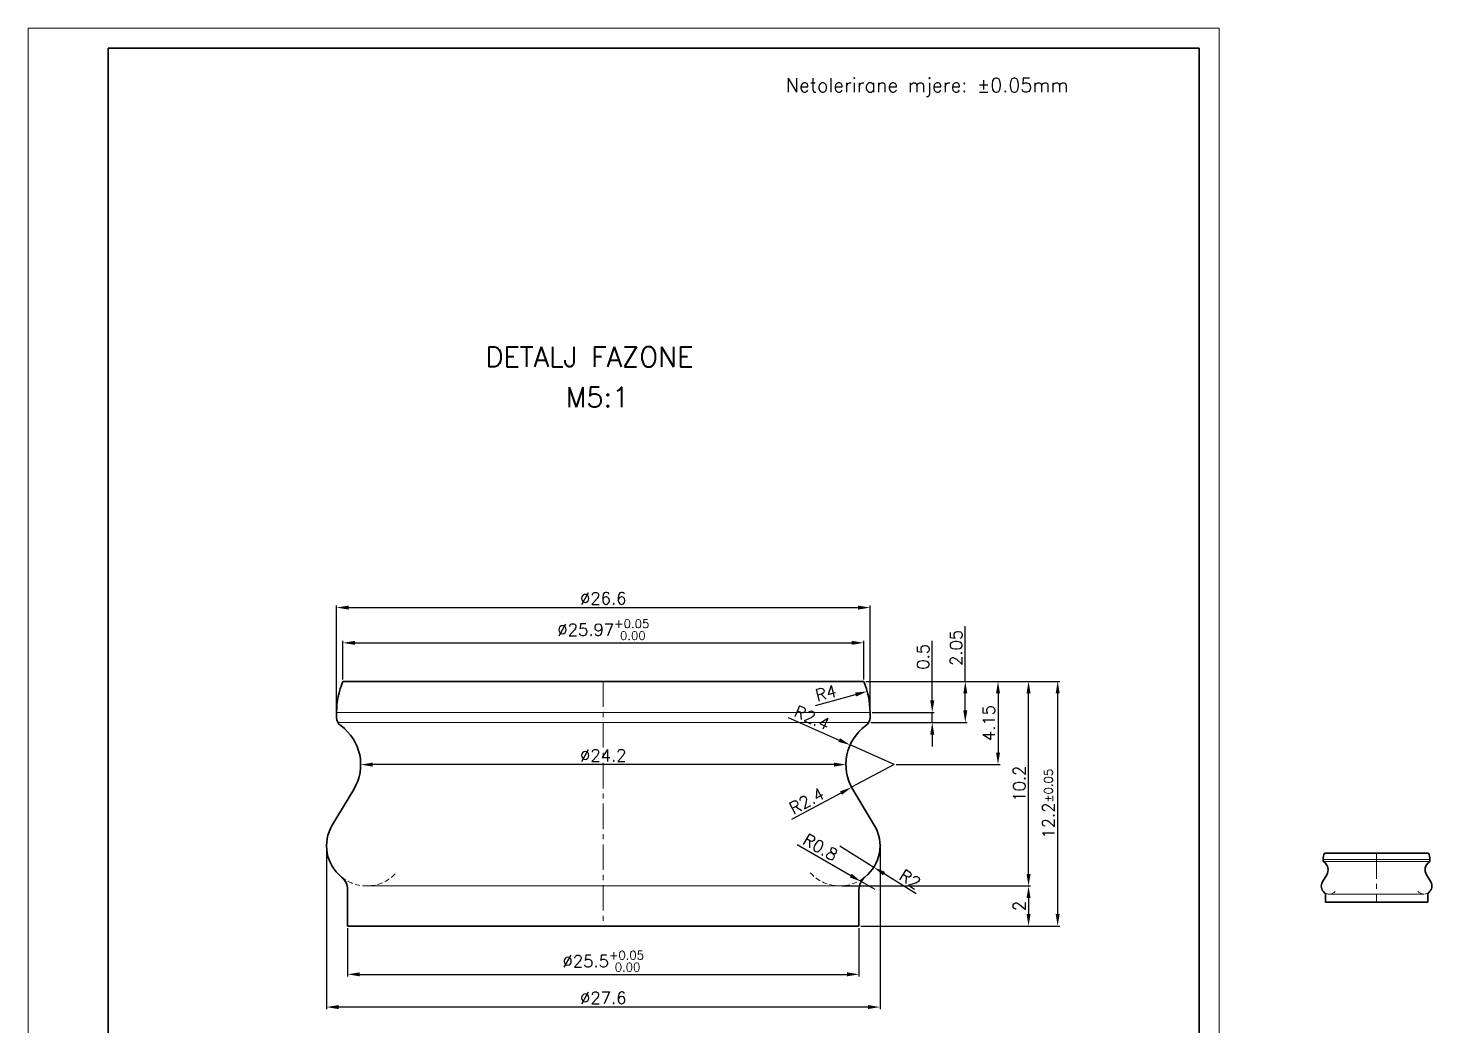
# Model space of a CAD drawing. Extents: x 678 to 1028, y 7 to 427.
# Drawn here: x 677.7 to 1027.7, y 177.9 to 426.8 of the extents above; entities that cross this region are included whole.
import ezdxf

# ---------------------------------------------------------------- set-up
doc = ezdxf.new("R2010")
doc.units = 0
doc.header["$LTSCALE"] = 0.2
doc.linetypes.add('CENTER', pattern=[50.8, 31.75, -6.35, 6.35, -6.35])
doc.linetypes.add('HIDDEN', pattern=[9.525, 6.35, -3.175])
doc.layers.get('0').update_dxf_attribs({"linetype": 'CONTINUOUS', "lineweight": 15})
doc.layers.get('DEFPOINTS').update_dxf_attribs({"linetype": 'CONTINUOUS'})
for name, color, linetype, lineweight in [('1', 1, 'CENTER', 15), ('2', 2, 'HIDDEN', 15), ('3', 3, 'CONTINUOUS', 35), ('8', 250, 'CONTINUOUS', 15)]:
    doc.layers.add(name, color=color, linetype=linetype, lineweight=lineweight)
doc.styles.add('ROMANS', font='romans.shx')
doc.dimstyles.new('MD1', dxfattribs={"dimtxt": 3, "dimasz": 3, "dimexe": 0.5, "dimexo": 0.5, "dimgap": 0.8, "dimtad": 1, "dimlfac": 0.2, "dimzin": 9, "dimdsep": 46, "dimtxsty": 'ROMANS', "dimcen": 1, "dimclrt": 256, "dimadec": 1, "dimazin": 2, "dimtfac": 1, "dimtmove": 0, "dimatfit": 3, "dimfxl": 1, "dimtolj": 1, "dimtzin": 0, "dimarcsym": 0})
doc.dimstyles.new('MD1$4', dxfattribs={"dimtxt": 3, "dimasz": 3, "dimexe": 0.5, "dimexo": 0.5, "dimgap": 0.8, "dimtad": 1, "dimlfac": 0.2, "dimzin": 9, "dimdsep": 46, "dimtxsty": 'ROMANS', "dimcen": 1, "dimclrt": 256, "dimadec": 1, "dimazin": 2, "dimtfac": 1, "dimtmove": 0, "dimatfit": 3, "dimfxl": 1, "dimtolj": 1, "dimtzin": 0, "dimarcsym": 0})

# ---------------------------------------------------------------- blocks, each defined once
blk = doc.blocks.new('*D2')
at = {"color": 0, "lineweight": -2, "transparency": 16777216}
for p, q in [((880.64, 212.83), (927.67, 212.83)), ((927.17, 209.83), (927.17, 205.83)), ((885.39, 202.83), (927.67, 202.83))]:
    blk.add_line(p, q, dxfattribs=at)
at = {"color": 0, "transparency": 16777216}
for points in [[(926.67, 209.83), (927.67, 209.83), (927.17, 212.83)], [(926.67, 205.83), (927.67, 205.83), (927.17, 202.83)]]:
    blk.add_solid(points, dxfattribs=at)
at = {"layer": 'DEFPOINTS', "color": 0, "transparency": 16777216}
for p in [(880.14, 212.83), (884.89, 202.83), (927.17, 202.83)]:
    blk.add_point(p, dxfattribs=at)
at = {"transparency": 16777216, "insert": (924.87, 207.83), "char_height": 3, "attachment_point": 5, "rotation": 90, "style": 'ROMANS'}
blk.add_mtext('\\A1;2', dxfattribs=at)
blk = doc.blocks.new('*D3')
at = {"color": 0, "lineweight": -2, "transparency": 16777216}
for p, q in [((886.58, 263.83), (927.67, 263.83)), ((927.17, 215.83), (927.17, 260.83)), ((880.64, 212.83), (927.67, 212.83))]:
    blk.add_line(p, q, dxfattribs=at)
at = {"color": 0, "transparency": 16777216}
for points in [[(926.67, 260.83), (927.67, 260.83), (927.17, 263.83)], [(926.67, 215.83), (927.67, 215.83), (927.17, 212.83)]]:
    blk.add_solid(points, dxfattribs=at)
at = {"layer": 'DEFPOINTS', "color": 0, "transparency": 16777216}
for p in [(886.08, 263.83), (927.17, 263.83), (880.14, 212.83)]:
    blk.add_point(p, dxfattribs=at)
at = {"transparency": 16777216, "insert": (924.87, 238.33), "char_height": 3, "attachment_point": 5, "rotation": 90, "style": 'ROMANS'}
blk.add_mtext('\\A1;10.2', dxfattribs=at)
blk = doc.blocks.new('*D4')
at = {"color": 0, "lineweight": -2, "transparency": 16777216}
for p, q in [((886.58, 263.83), (934.93, 263.83)), ((934.43, 205.83), (934.43, 260.83)), ((885.39, 202.83), (934.93, 202.83))]:
    blk.add_line(p, q, dxfattribs=at)
at = {"color": 0, "transparency": 16777216}
for points in [[(933.93, 260.83), (934.93, 260.83), (934.43, 263.83)], [(933.93, 205.83), (934.93, 205.83), (934.43, 202.83)]]:
    blk.add_solid(points, dxfattribs=at)
at = {"layer": 'DEFPOINTS', "color": 0, "transparency": 16777216}
for p in [(886.08, 263.83), (934.43, 263.83), (884.89, 202.83)]:
    blk.add_point(p, dxfattribs=at)
at = {"transparency": 16777216, "insert": (932.13, 233.33), "char_height": 3, "attachment_point": 5, "rotation": 90, "style": 'ROMANS'}
blk.add_mtext('\\A1;12.2{}{\\H0.71x;\\C3;%%p0.05}', dxfattribs=at)
blk = doc.blocks.new('*D5')
at = {"color": 0, "lineweight": -2, "transparency": 16777216}
for p, q in [((757.39, 202.33), (757.39, 190.28)), ((884.89, 202.33), (884.89, 190.28)), ((760.39, 190.78), (881.89, 190.78))]:
    blk.add_line(p, q, dxfattribs=at)
at = {"color": 0, "transparency": 16777216}
for points in [[(760.39, 191.28), (760.39, 190.28), (757.39, 190.78)], [(881.89, 191.28), (881.89, 190.28), (884.89, 190.78)]]:
    blk.add_solid(points, dxfattribs=at)
at = {"layer": 'DEFPOINTS', "color": 0, "transparency": 16777216}
for p in [(757.39, 202.83), (884.89, 202.83), (884.89, 190.78)]:
    blk.add_point(p, dxfattribs=at)
at = {"transparency": 16777216, "insert": (821.14, 194.06), "char_height": 3, "attachment_point": 5, "style": 'ROMANS'}
blk.add_mtext('\\A1;%%c25.5{}{\\H0.71x;\\C3;\\S+0.05^  0.00;}', dxfattribs=at)
blk = doc.blocks.new('*D6')
at = {"color": 0, "lineweight": -2, "transparency": 16777216}
for p, q in [((752.14, 222.33), (752.14, 182.12)), ((890.14, 222.33), (890.14, 182.12)), ((887.14, 182.62), (755.14, 182.62))]:
    blk.add_line(p, q, dxfattribs=at)
at = {"color": 0, "transparency": 16777216}
for points in [[(755.14, 183.12), (755.14, 182.12), (752.14, 182.62)], [(887.14, 183.12), (887.14, 182.12), (890.14, 182.62)]]:
    blk.add_solid(points, dxfattribs=at)
at = {"layer": 'DEFPOINTS', "color": 0, "transparency": 16777216}
for p in [(752.14, 222.83), (890.14, 222.83), (752.14, 182.62)]:
    blk.add_point(p, dxfattribs=at)
at = {"transparency": 16777216, "insert": (821.14, 184.92), "char_height": 3, "attachment_point": 5, "style": 'ROMANS'}
blk.add_mtext('\\A1;%%c27.6', dxfattribs=at)
blk = doc.blocks.new('*D7')
at = {"color": 0, "lineweight": -2, "transparency": 16777216}
for p, q in [((754.64, 256.58), (754.64, 282.74)), ((757.64, 282.24), (884.64, 282.24)), ((887.64, 256.58), (887.64, 282.74))]:
    blk.add_line(p, q, dxfattribs=at)
at = {"color": 0, "transparency": 16777216}
for points in [[(757.64, 282.74), (757.64, 281.74), (754.64, 282.24)], [(884.64, 282.74), (884.64, 281.74), (887.64, 282.24)]]:
    blk.add_solid(points, dxfattribs=at)
at = {"layer": 'DEFPOINTS', "color": 0, "transparency": 16777216}
for p in [(887.64, 282.24), (754.64, 256.08), (887.64, 256.08)]:
    blk.add_point(p, dxfattribs=at)
at = {"transparency": 16777216, "insert": (821.14, 284.54), "char_height": 3, "attachment_point": 5, "style": 'ROMANS'}
blk.add_mtext('\\A1;%%c26.6', dxfattribs=at)
blk = doc.blocks.new('*D8')
at = {"color": 0, "lineweight": -2, "transparency": 16777216}
for p, q in [((756.2, 264.33), (756.2, 273.95)), ((759.2, 273.45), (883.08, 273.45)), ((886.08, 264.33), (886.08, 273.95))]:
    blk.add_line(p, q, dxfattribs=at)
at = {"color": 0, "transparency": 16777216}
for points in [[(759.2, 273.95), (759.2, 272.95), (756.2, 273.45)], [(883.08, 273.95), (883.08, 272.95), (886.08, 273.45)]]:
    blk.add_solid(points, dxfattribs=at)
at = {"layer": 'DEFPOINTS', "color": 0, "transparency": 16777216}
for p in [(886.08, 273.45), (756.2, 263.83), (886.08, 263.83)]:
    blk.add_point(p, dxfattribs=at)
at = {"transparency": 16777216, "insert": (821.14, 276.73), "char_height": 3, "attachment_point": 5, "style": 'ROMANS'}
blk.add_mtext('\\A1;%%c25.97{}{\\H0.71x;\\C3;\\S+0.05^  0.00;}', dxfattribs=at)
blk = doc.blocks.new('*D9')
at = {"color": 0, "lineweight": -2, "transparency": 16777216}
blk.add_line((878.64, 243.08), (763.64, 243.08), dxfattribs=at)
at = {"color": 0, "transparency": 16777216}
for points in [[(763.64, 243.58), (763.64, 242.58), (760.64, 243.08)], [(878.64, 243.58), (878.64, 242.58), (881.64, 243.08)]]:
    blk.add_solid(points, dxfattribs=at)
at = {"layer": 'DEFPOINTS', "color": 0, "transparency": 16777216}
for p in [(760.64, 243.08), (760.64, 243.08), (881.64, 243.08)]:
    blk.add_point(p, dxfattribs=at)
at = {"transparency": 16777216, "insert": (821.14, 245.38), "char_height": 3, "attachment_point": 5, "style": 'ROMANS'}
blk.add_mtext('\\A1;%%c24.2', dxfattribs=at)
blk = doc.blocks.new('*D10')
at = {"color": 0, "lineweight": -2, "transparency": 16777216}
for p, q in [((911.4, 263.83), (911.4, 277.58)), ((886.58, 263.83), (911.9, 263.83)), ((911.4, 256.58), (911.4, 260.83)), ((887.81, 253.58), (911.9, 253.58))]:
    blk.add_line(p, q, dxfattribs=at)
at = {"color": 0, "transparency": 16777216}
for points in [[(910.9, 260.83), (911.9, 260.83), (911.4, 263.83)], [(910.9, 256.58), (911.9, 256.58), (911.4, 253.58)]]:
    blk.add_solid(points, dxfattribs=at)
at = {"layer": 'DEFPOINTS', "color": 0, "transparency": 16777216}
for p in [(886.08, 263.83), (887.31, 253.58), (911.4, 253.58)]:
    blk.add_point(p, dxfattribs=at)
at = {"transparency": 16777216, "insert": (909.1, 272.2), "char_height": 3, "attachment_point": 5, "rotation": 90, "style": 'ROMANS'}
blk.add_mtext('\\A1;2.05', dxfattribs=at)
blk = doc.blocks.new('*D11')
at = {"color": 0, "lineweight": -2, "transparency": 16777216}
for p, q in [((903.16, 259.08), (903.16, 273.91)), ((888.14, 256.08), (903.66, 256.08)), ((903.16, 253.58), (903.16, 256.08)), ((887.81, 253.58), (903.66, 253.58)), ((903.16, 250.58), (903.16, 247.58))]:
    blk.add_line(p, q, dxfattribs=at)
at = {"color": 0, "transparency": 16777216}
for points in [[(902.66, 259.08), (903.66, 259.08), (903.16, 256.08)], [(902.66, 250.58), (903.66, 250.58), (903.16, 253.58)]]:
    blk.add_solid(points, dxfattribs=at)
at = {"layer": 'DEFPOINTS', "color": 0, "transparency": 16777216}
for p in [(887.64, 256.08), (887.31, 253.58), (903.16, 253.58)]:
    blk.add_point(p, dxfattribs=at)
at = {"transparency": 16777216, "insert": (900.86, 269.97), "char_height": 3, "attachment_point": 5, "rotation": 90, "style": 'ROMANS'}
blk.add_mtext('\\A1;0.5', dxfattribs=at)
blk = doc.blocks.new('*D12')
at = {"color": 0, "lineweight": -2, "transparency": 16777216}
for p, q in [((886.58, 263.83), (920.06, 263.83)), ((919.56, 260.83), (919.56, 246.08)), ((894.14, 243.08), (920.06, 243.08))]:
    blk.add_line(p, q, dxfattribs=at)
at = {"color": 0, "transparency": 16777216}
for points in [[(919.06, 260.83), (920.06, 260.83), (919.56, 263.83)], [(919.06, 246.08), (920.06, 246.08), (919.56, 243.08)]]:
    blk.add_solid(points, dxfattribs=at)
at = {"layer": 'DEFPOINTS', "color": 0, "transparency": 16777216}
for p in [(886.08, 263.83), (893.64, 243.08), (919.56, 243.08)]:
    blk.add_point(p, dxfattribs=at)
at = {"transparency": 16777216, "insert": (917.26, 253.46), "char_height": 3, "attachment_point": 5, "rotation": 90, "style": 'ROMANS'}
blk.add_mtext('\\A1;4.15', dxfattribs=at)
blk = doc.blocks.new('*D13')
at = {"color": 0, "lineweight": -2, "transparency": 16777216}
for p, q in [((893.64, 243.08), (883.06, 237.42)), ((868.17, 229.46), (880.41, 236.01))]:
    blk.add_line(p, q, dxfattribs=at)
at = {"color": 0, "transparency": 16777216}
blk.add_solid([(880.18, 236.45), (880.65, 235.57), (883.06, 237.42)], dxfattribs=at)
at = {"layer": 'DEFPOINTS', "color": 0, "transparency": 16777216}
for p in [(893.64, 243.08), (883.06, 237.42)]:
    blk.add_point(p, dxfattribs=at)
at = {"transparency": 16777216, "insert": (871.88, 234.06), "char_height": 3, "attachment_point": 5, "rotation": 28.1319, "style": 'ROMANS'}
blk.add_mtext('\\A1;R2.4', dxfattribs=at)
blk = doc.blocks.new('*D14')
at = {"color": 0, "lineweight": -2, "transparency": 16777216}
for p, q in [((867.27, 254.87), (879.95, 249.2)), ((893.64, 243.08), (882.69, 247.98))]:
    blk.add_line(p, q, dxfattribs=at)
at = {"color": 0, "transparency": 16777216}
blk.add_solid([(880.15, 249.66), (879.74, 248.75), (882.69, 247.98)], dxfattribs=at)
at = {"layer": 'DEFPOINTS', "color": 0, "transparency": 16777216}
for p in [(882.69, 247.98), (893.64, 243.08)]:
    blk.add_point(p, dxfattribs=at)
at = {"transparency": 16777216, "insert": (873.18, 254.75), "char_height": 3, "attachment_point": 5, "rotation": 335.9111, "style": 'ROMANS'}
blk.add_mtext('\\A1;R2.4', dxfattribs=at)
blk = doc.blocks.new('*D15')
at = {"color": 0, "lineweight": -2, "transparency": 16777216}
blk.add_line((874.08, 257.84), (884.04, 260.55), dxfattribs=at)
at = {"color": 0, "transparency": 16777216}
blk.add_solid([(883.91, 261.03), (884.17, 260.07), (886.94, 261.34)], dxfattribs=at)
at = {"layer": 'DEFPOINTS', "color": 0, "transparency": 16777216}
for p in [(886.94, 261.34), (867.64, 256.08)]:
    blk.add_point(p, dxfattribs=at)
at = {"transparency": 16777216, "insert": (876.65, 260.92), "char_height": 3, "attachment_point": 5, "rotation": 15.2411, "style": 'ROMANS'}
blk.add_mtext('\\A1;R4', dxfattribs=at)
blk = doc.blocks.new('*D16')
at = {"color": 0, "lineweight": -2, "transparency": 16777216}
for p, q in [((880.14, 222.83), (888.59, 217.49)), ((899.12, 210.83), (891.13, 215.88))]:
    blk.add_line(p, q, dxfattribs=at)
at = {"color": 0, "transparency": 16777216}
blk.add_solid([(891.4, 216.31), (890.86, 215.46), (888.59, 217.49)], dxfattribs=at)
at = {"layer": 'DEFPOINTS', "color": 0, "transparency": 16777216}
for p in [(880.14, 222.83), (888.59, 217.49)]:
    blk.add_point(p, dxfattribs=at)
at = {"transparency": 16777216, "insert": (897.62, 214.5), "char_height": 3, "attachment_point": 5, "rotation": 327.6882, "style": 'ROMANS'}
blk.add_mtext('\\A1;R2', dxfattribs=at)
blk = doc.blocks.new('*D17')
at = {"color": 0, "lineweight": -2, "transparency": 16777216}
for p, q in [((869.47, 223.16), (882.83, 215.41)), ((888.89, 211.9), (885.43, 213.91))]:
    blk.add_line(p, q, dxfattribs=at)
at = {"color": 0, "transparency": 16777216}
blk.add_solid([(883.09, 215.85), (882.58, 214.98), (885.43, 213.91)], dxfattribs=at)
at = {"layer": 'DEFPOINTS', "color": 0, "transparency": 16777216}
for p in [(885.43, 213.91), (888.89, 211.9)]:
    blk.add_point(p, dxfattribs=at)
at = {"transparency": 16777216, "insert": (875.27, 222.46), "char_height": 3, "attachment_point": 5, "rotation": 329.9053, "style": 'ROMANS'}
blk.add_mtext('\\A1;R0.8', dxfattribs=at)

msp = doc.modelspace()

# ---------------------------------------------------------------- linework, layer by layer
at = {"linetype": 'ByBlock'}
for p, q in [((677.719, 6.758), (677.719, 426.758)), ((677.719, 426.758), (974.719, 426.758)), ((974.719, 6.758), (974.719, 426.758))]:
    msp.add_line(p, q, dxfattribs=at)
at = {"layer": '1'}
for p, q in [((821.141, 263.832), (821.141, 202.832)), ((1013.944, 220.99), (1013.944, 208.79))]:
    msp.add_line(p, q, dxfattribs=at)
at = {"layer": '2'}
for centre, radius, start, end in [((762.141, 222.832), 10, 231.31781, 317.59292), ((880.141, 222.832), 10, 222.40708, 308.68219), ((1002.144, 212.79), 2, 231.31781, 317.59292), ((1025.744, 212.79), 2, 222.40708, 308.68219)]:
    msp.add_arc(centre, radius, start, end, dxfattribs=at)
at = {"layer": '3', "linetype": 'ByBlock'}
for p, q in [((697.719, 11.758), (697.719, 421.758)), ((697.719, 421.758), (969.719, 421.758)), ((969.719, 11.758), (969.719, 421.758))]:
    msp.add_line(p, q, dxfattribs=at)
at = {"layer": '3'}
for p, q in [((821.141, 263.832), (756.204, 263.832)), ((821.141, 263.832), (886.078, 263.832)), ((754.641, 256.082), (754.641, 254.83)), ((887.641, 256.082), (887.641, 254.83)), ((758.928, 236.903), (753.569, 227.982)), ((883.354, 236.903), (888.713, 227.982)), ((1013.944, 220.99), (1000.956, 220.99)), ((1013.944, 220.99), (1026.931, 220.99)), ((1000.644, 219.44), (1000.644, 219.19)), ((1027.244, 219.44), (1027.244, 219.19)), ((1001.501, 215.605), (1000.429, 213.82)), ((1026.387, 215.605), (1027.458, 213.82)), ((757.391, 202.832), (757.391, 211.904)), ((884.891, 202.832), (884.891, 211.904)), ((1001.194, 208.79), (1001.194, 210.605)), ((1026.694, 208.79), (1026.694, 210.605)), ((1013.944, 208.79), (1001.194, 208.79)), ((1013.944, 208.79), (1026.694, 208.79)), ((821.141, 202.832), (757.391, 202.832)), ((821.141, 202.832), (884.891, 202.832))]:
    msp.add_line(p, q, dxfattribs=at)
for centre, radius, start, end in [((774.641, 256.082), 20, 157.20097, 180), ((867.641, 256.082), 20, 0, 22.79903), ((757.141, 254.83), 2.5, 180, 234.1117), ((748.641, 243.082), 12, 329.00705, 54.1117), ((893.641, 243.082), 12, 125.8883, 210.99295), ((885.141, 254.83), 2.5, 305.8883, 0), ((762.141, 222.832), 10, 149.00705, 231.31781), ((880.141, 222.832), 10, 308.68219, 30.99295), ((1004.644, 219.44), 4, 157.20097, 180), ((1023.244, 219.44), 4, 0, 22.79903), ((1001.144, 219.19), 0.5, 180, 234.1117), ((999.444, 216.84), 2.4, 329.00705, 54.1117), ((1028.444, 216.84), 2.4, 125.8883, 210.99295), ((1026.744, 219.19), 0.5, 305.8883, 0), ((753.391, 211.904), 4, 0, 51.31781), ((888.891, 211.904), 4, 128.68219, 180), ((1002.144, 212.79), 2, 149.00705, 231.31781), ((1025.744, 212.79), 2, 308.68219, 30.99295), ((1000.394, 210.605), 0.8, 0, 51.31781), ((1027.494, 210.605), 0.8, 128.68219, 180)]:
    msp.add_arc(centre, radius, start, end, dxfattribs=at)
at = {"layer": '8'}
for p, q in [((821.141, 256.082), (754.641, 256.082)), ((821.141, 256.082), (887.641, 256.082)), ((821.141, 253.582), (754.974, 253.582)), ((821.141, 253.582), (887.308, 253.582)), ((1013.944, 219.44), (1000.644, 219.44)), ((1013.944, 218.94), (1000.711, 218.94)), ((1013.944, 219.44), (1027.244, 219.44)), ((1013.944, 218.94), (1027.177, 218.94)), ((762.141, 212.832), (821.141, 212.832)), ((880.141, 212.832), (821.141, 212.832)), ((1002.144, 210.79), (1013.944, 210.79)), ((1025.744, 210.79), (1013.944, 210.79))]:
    msp.add_line(p, q, dxfattribs=at)

# ---------------------------------------------------------------- texts
at = {"style": 'ROMANS'}
for s, height, p in [('Netolerirane mjere: %%p0.05mm', 3.5, (866.619, 410.801)), ('DETALJ FAZONE', 5, (791.746, 342.272)), ('M5:1', 5, (811.772, 332.223))]:
    msp.add_text(s, height=height, dxfattribs=at).set_placement(p)

# ---------------------------------------------------------------- dimensions: what is measured, and where the dimension line sits
for base, p1, p2, text, override, picture, middle in [((887.641, 282.242), (754.641, 256.082), (887.641, 256.082), '%%c<>', {"dimdec": 1}, '*D7', (821.141, 284.542)), ((886.078, 273.448), (756.204, 263.832), (886.078, 263.832), '<>{}{\\H0.71x;\\C3;\\S+0.05^  0.00;}', {"dimpost": '%%c<>', "dimtp": 0.05, "dimtm": 0}, '*D8', (821.141, 276.733)), ((752.141, 182.617), (890.141, 222.832), (752.141, 222.832), '%%c<>', {"dimdec": 1}, '*D6', (821.141, 184.917)), ((884.891, 190.777), (757.391, 202.832), (884.891, 202.832), '%%c<>{}{\\H0.71x;\\C3;\\S+0.05^  0.00;}', {"dimtp": 0.05, "dimtm": 0}, '*D5', (821.141, 194.062))]:
    dim = msp.add_linear_dim(base=base, p1=p1, p2=p2, text=text, dimstyle='MD1', override=override)
    dim.commit()
    dim.dimension.update_dxf_attribs({"geometry": picture, "text_midpoint": middle})
for base, p1, picture, middle in [((911.404, 253.582), (886.078, 263.832), '*D10', (911.404, 272.204)), ((903.159, 253.582), (887.641, 256.082), '*D11', (903.159, 269.968))]:
    dim = msp.add_linear_dim(base=base, p1=p1, p2=(887.308, 253.582), angle=90, dimstyle='MD1')
    dim.commit()
    dim.dimension.update_dxf_attribs({"geometry": picture, "text_midpoint": middle, "dimtype": 160})
for center, mpoint, picture, middle in [((867.641, 256.082), (886.937, 261.34), '*D15', (877.259, 258.703)), ((888.891, 211.904), (885.43, 213.909), '*D17', (874.114, 220.468))]:
    dim = msp.add_radius_dim(center=center, mpoint=mpoint, dimstyle='MD1$4')
    dim.commit()
    dim.dimension.update_dxf_attribs({"geometry": picture, "text_midpoint": middle, "dimtype": 164})
for base, p2, override, picture, middle in [((927.175, 263.832), (886.078, 263.832), {"dimdec": 1, "dimtp": 0.05, "dimtm": 0}, '*D3', (924.875, 238.332)), ((927.175, 202.832), (884.891, 202.832), {"dimdec": 1, "dimtp": 0.05}, '*D2', (924.875, 207.832))]:
    dim = msp.add_linear_dim(base=base, p1=(880.141, 212.832), p2=p2, angle=90, dimstyle='MD1', override=override)
    dim.commit()
    dim.dimension.update_dxf_attribs({"geometry": picture, "text_midpoint": middle})
dim = msp.add_linear_dim(base=(934.427, 263.832), p1=(884.891, 202.832), p2=(886.078, 263.832), angle=90, text='<>{}{\\H0.71x;\\C3;%%p0.05}', dimstyle='MD1', override={"dimdec": 1, "dimtp": 0.05, "dimtm": 0.05})
dim.commit()
dim.dimension.update_dxf_attribs({"geometry": '*D4', "text_midpoint": (932.127, 233.332)})
dim = msp.add_linear_dim(base=(919.556, 243.082), p1=(886.078, 263.832), p2=(893.641, 243.082), angle=90, dimstyle='MD1')
dim.commit()
dim.dimension.update_dxf_attribs({"geometry": '*D12', "text_midpoint": (917.256, 253.457)})
for center, mpoint, picture, middle in [((893.641, 243.082), (882.686, 247.98), '*D14', (873.178, 254.75)), ((893.641, 243.082), (883.059, 237.424), '*D13', (871.883, 234.057)), ((880.141, 222.832), (888.592, 217.487), '*D16', (897.621, 214.498))]:
    dim = msp.add_radius_dim(center=center, mpoint=mpoint, dimstyle='MD1$4')
    dim.commit()
    dim.dimension.update_dxf_attribs({"geometry": picture, "text_midpoint": middle})
dim = msp.add_linear_dim(base=(760.641, 243.082), p1=(881.641, 243.082), p2=(760.641, 243.082), dimstyle='MD1', override={"dimpost": '%%c<>'})
dim.commit()
dim.dimension.update_dxf_attribs({"geometry": '*D9', "text_midpoint": (821.141, 245.382)})

doc.saveas('drawing.dxf')
